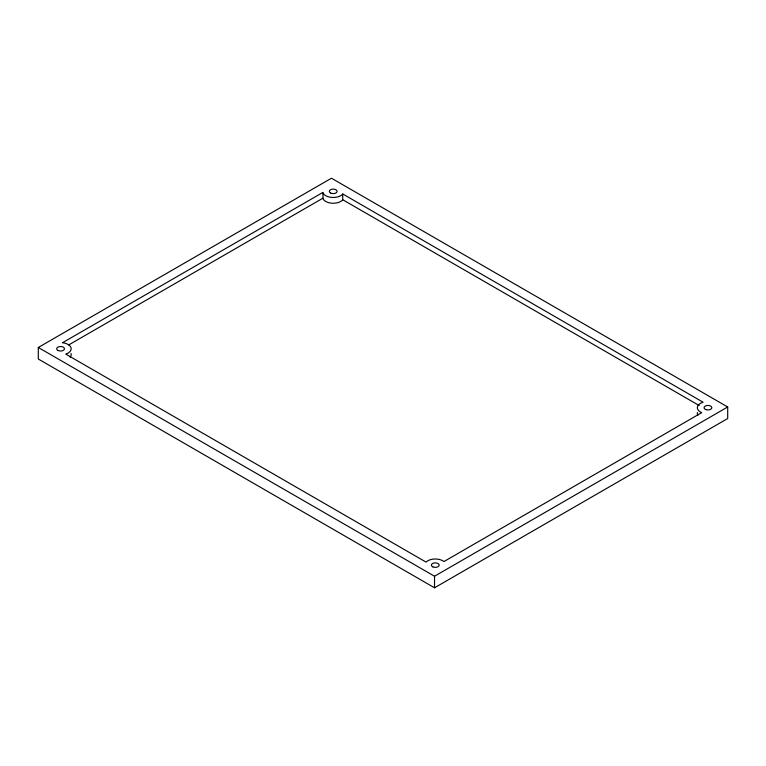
<?xml version="1.0" encoding="UTF-8"?>
<svg xmlns="http://www.w3.org/2000/svg" width="766" height="766" viewBox="0 0 766 766"><rect width="100%" height="100%" fill="white"/><g stroke="black" fill="none" stroke-linecap="round" stroke-linejoin="round"><path stroke-width="1.15" d="M342.785 193.989L342.68 194.133A10.609 6.128 0 0 1 332.387 197.465A10.609 6.128 0 0 1 323.128 193.252L322.802 192.458L62.467 342.756L63.626 342.909A10.609 6.128 0 0 1 71.008 347.687A10.609 6.128 0 0 1 66.977 353.653L65.78 354.093L426.049 562.1L426.921 561.344A10.609 6.128 0 0 1 443.045 560.932L443.916 561.574L701.704 412.654A10.609 6.128 0 0 1 703.121 402.236L342.785 193.989L342.68 199.916A10.609 6.128 0 0 1 332.387 203.239A10.609 6.128 0 0 1 323.128 199.026L322.802 192.458M38.3 347.477L331.467 178.21L727.7 406.976L727.7 418.523L434.533 587.79L38.3 359.024L38.3 347.477L434.533 576.233L727.7 406.976M68.672 344.959L322.802 198.241M342.785 199.763L699.234 405.559M434.533 576.233L434.533 587.79M71.008 353.461A10.609 6.128 0 0 1 70.118 357.215M697.845 415.364A10.609 6.128 0 0 1 697.453 412.51M705.993 409.638A3.887 2.25 0 0 0 711.834 407.694A3.887 2.25 0 0 0 705.993 405.75A3.887 2.25 0 0 0 705.993 409.638M432.828 566.859A3.897 2.25 0 0 0 439.129 565.461A3.897 2.25 0 0 0 433.882 563.02A3.897 2.25 0 0 0 432.828 566.859M58.111 350.522A3.887 2.25 0 0 0 64.411 349.124A3.887 2.25 0 0 0 59.164 346.672A3.887 2.25 0 0 0 58.111 350.522M330.768 193.099A3.887 2.25 0 0 0 337.069 191.711A3.887 2.25 0 0 0 331.831 189.259A3.887 2.25 0 0 0 330.768 193.099"/></g></svg>
